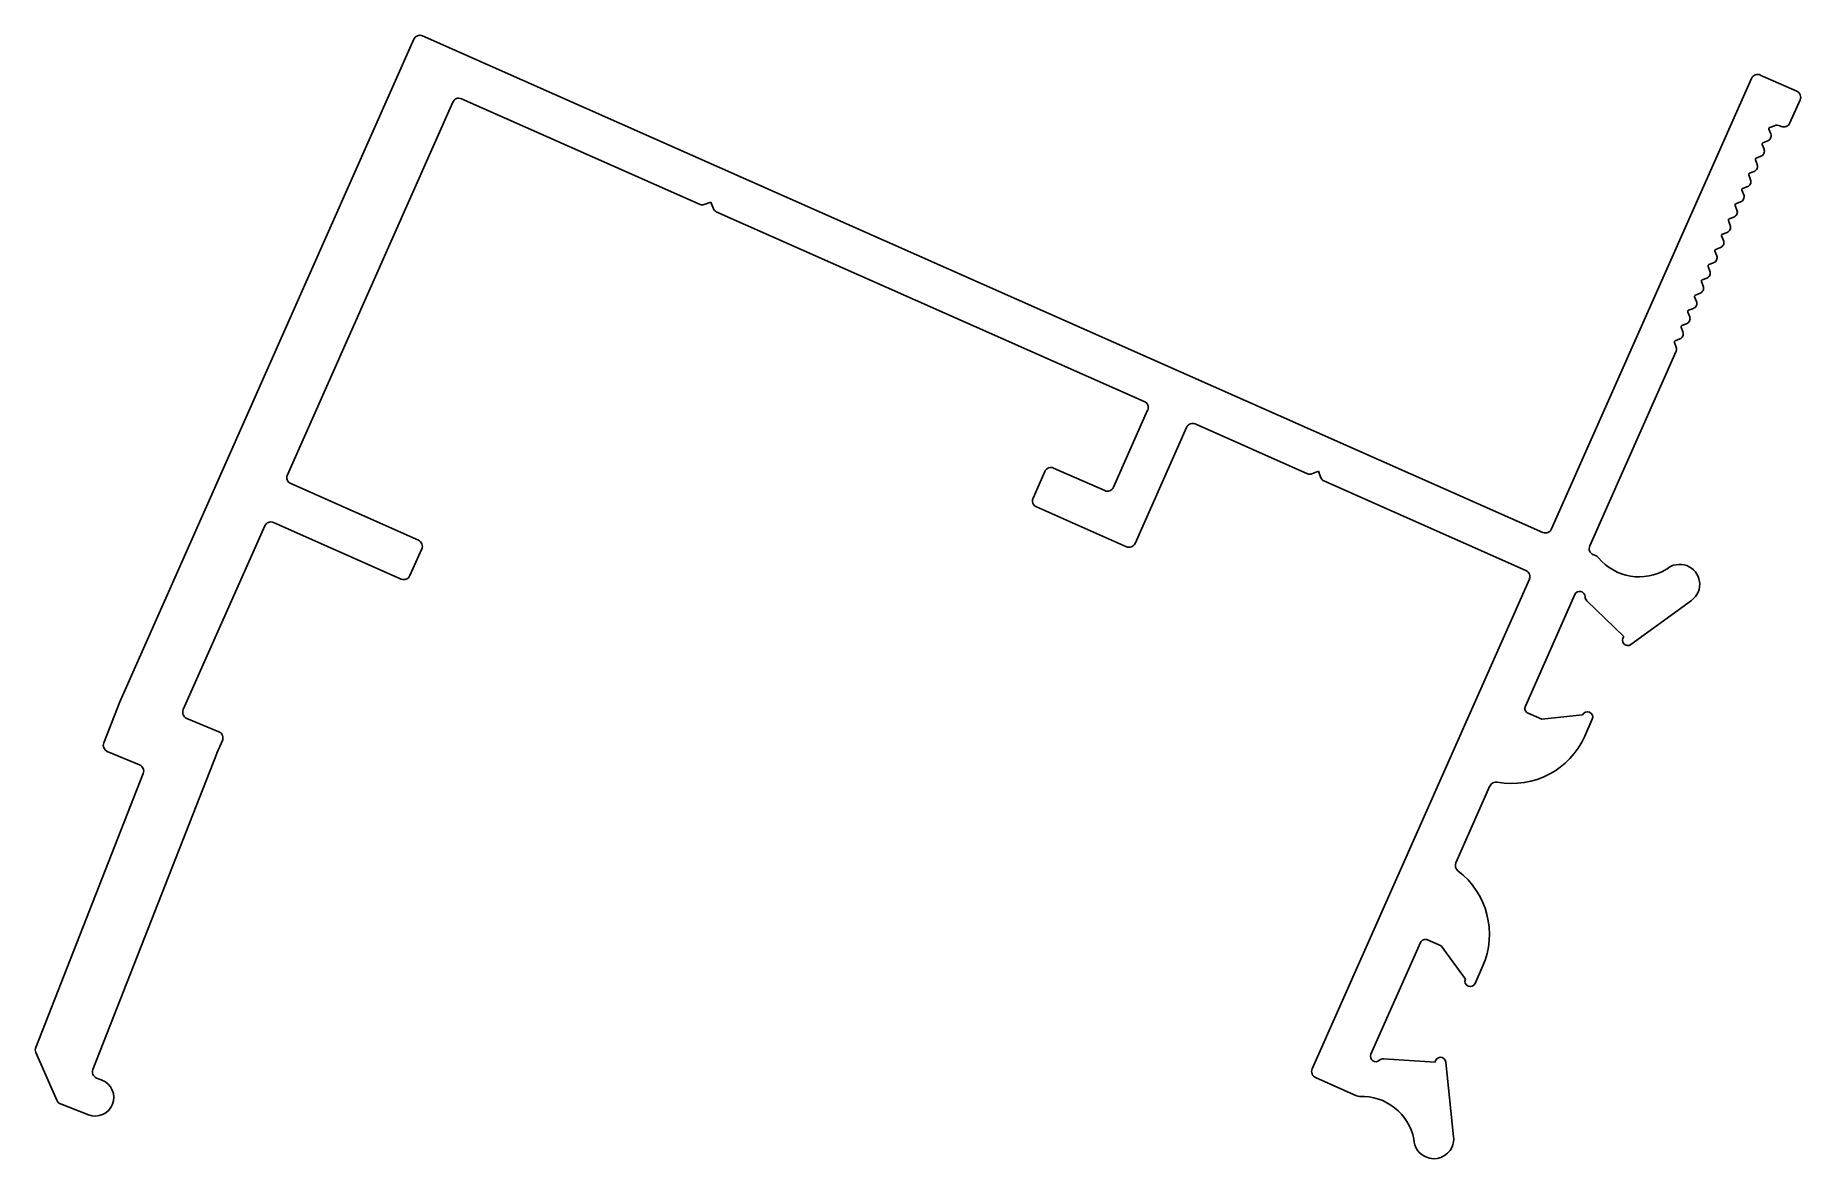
# Model space of a CAD drawing. Extents: x -34.7 to 31.7, y 0.5 to 42.8.
import ezdxf

# ---------------------------------------------------------------- set-up
doc = ezdxf.new("R2010")
doc.units = 0
doc.layers.add('SILL', color=7, linetype='CONTINUOUS')

msp = doc.modelspace()

# ---------------------------------------------------------------- linework, layer by layer
at = {"layer": 'SILL', "color": 7}
for p, q in [((-20.451, 42.625), (-31.504, 17.694)), ((22.023, 24.067), (-20.121, 42.752)), ((31.572, 40.671), (30.201, 41.279)), ((29.871, 41.152), (22.353, 24.194)), ((-25.203, 26.232), (-18.984, 40.257)), ((-18.655, 40.384), (-9.681, 36.406)), ((31.315, 39.473), (31.7, 40.341)), ((30.596, 39.059), (30.527, 39.236)), ((30.556, 39.301), (30.741, 39.372)), ((30.935, 39.368), (30.985, 39.346)), ((30.341, 38.486), (30.273, 38.663)), ((30.302, 38.728), (30.479, 38.796)), ((30.087, 37.913), (30.019, 38.09)), ((30.048, 38.155), (30.225, 38.223)), ((29.833, 37.34), (29.765, 37.517)), ((29.794, 37.582), (29.971, 37.65)), ((29.579, 36.766), (29.511, 36.944)), ((29.539, 37.008), (29.717, 37.077)), ((-9.526, 36.402), (-9.274, 36.499)), ((-9.274, 36.499), (-9.177, 36.248)), ((-9.07, 36.135), (7.03, 28.997)), ((29.031, 35.862), (29.209, 35.931)), ((29.325, 36.193), (29.257, 36.371)), ((29.285, 36.435), (29.463, 36.504)), ((28.817, 35.047), (28.748, 35.225)), ((28.777, 35.289), (28.955, 35.358)), ((29.071, 35.62), (29.003, 35.798)), ((28.563, 34.474), (28.494, 34.651)), ((28.523, 34.716), (28.7, 34.784)), ((28.309, 33.901), (28.24, 34.078)), ((28.269, 34.143), (28.446, 34.211)), ((28.055, 33.328), (27.986, 33.505)), ((28.015, 33.57), (28.192, 33.638)), ((27.8, 32.755), (27.732, 32.932)), ((27.761, 32.997), (27.938, 33.065)), ((27.253, 31.851), (27.43, 31.919)), ((27.546, 32.182), (27.478, 32.359)), ((27.507, 32.424), (27.684, 32.492)), ((27.038, 31.035), (26.97, 31.213)), ((26.998, 31.277), (27.176, 31.346)), ((27.292, 31.608), (27.224, 31.786)), ((23.788, 23.558), (27.034, 30.88)), ((7.157, 28.667), (5.87, 25.764)), ((6.685, 23.653), (8.62, 28.018)), ((8.95, 28.146), (13.173, 26.273)), ((-20.275, 23.773), (-25.076, 25.902)), ((3.291, 26.361), (2.845, 25.355)), ((5.541, 25.637), (3.621, 26.488)), ((13.329, 26.269), (13.58, 26.366)), ((13.58, 26.366), (13.677, 26.115)), ((13.784, 26.002), (21.386, 22.631)), ((2.972, 25.026), (6.355, 23.526)), ((-29.119, 17.398), (-26.054, 24.312)), ((-25.724, 24.439), (-20.923, 22.31)), ((-20.593, 22.438), (-20.148, 23.443)), ((24.024, 23.18), (23.915, 23.228)), ((21.514, 22.302), (13.345, 3.878)), ((21.364, 17.524), (23.229, 21.729)), ((23.674, 21.49), (25.072, 20.144)), ((25.333, 19.844), (27.615, 21.507)), ((-31.508, 17.684), (-32.112, 16.144)), ((-27.779, 16.562), (-28.987, 17.066)), ((21.978, 17.033), (21.466, 17.26)), ((23.516, 17.197), (21.978, 17.033)), ((23.601, 16.401), (23.882, 17.035)), ((-27.856, 15.757), (-27.647, 16.23)), ((-32.523, 3.855), (-27.86, 15.747)), ((-31.976, 15.822), (-30.763, 15.315)), ((-30.626, 14.993), (-34.668, 4.686)), ((18.752, 11.632), (20.034, 14.524)), ((17.686, 8.734), (18.198, 8.507)), ((15.557, 4.427), (17.422, 8.632)), ((18.198, 8.507), (19.109, 7.256)), ((19.475, 7.094), (19.756, 7.728)), ((-34.664, 4.492), (-33.879, 2.694)), ((17.969, 4.125), (16.033, 4.257)), ((18.667, 1.325), (18.367, 4.132)), ((-32.176, 3.451), (-32.382, 3.531)), ((13.472, 3.548), (15.016, 2.863)), ((-33.739, 2.559), (-32.688, 2.147))]:
    msp.add_line(p, q, dxfattribs=at)
for centre, radius, start, end in [((-20.222, 42.523), 0.25, 66.08884, 156.08893), ((30.1, 41.051), 0.25, 66.08884, 156.08893), ((31.471, 40.443), 0.25, 336.08884, 66.08893), ((-18.756, 40.156), 0.25, 66.08884, 156.08893), ((30.574, 39.254), 0.05, 111.08884, 201.08893), ((30.832, 39.135), 0.254, 66.08889, 111.08889), ((31.086, 39.574), 0.25, 246.08884, 336.08893), ((30.32, 38.681), 0.05, 111.08884, 201.08893), ((30.406, 38.986), 0.203, 291.08889, 336.08889), ((30.406, 38.986), 0.203, 336.08889, 21.08889), ((30.066, 38.108), 0.05, 111.08884, 201.08893), ((29.898, 37.84), 0.203, 336.08889, 21.08889), ((30.152, 38.413), 0.203, 291.08889, 336.08889), ((30.152, 38.413), 0.203, 336.08889, 21.08889), ((29.812, 37.535), 0.05, 111.08884, 201.08893), ((29.644, 37.266), 0.203, 336.08889, 21.08889), ((29.898, 37.84), 0.203, 291.08889, 336.08889), ((29.39, 36.693), 0.203, 291.08889, 336.08889), ((29.557, 36.962), 0.05, 111.08884, 201.08893), ((29.39, 36.693), 0.203, 336.08889, 21.08889), ((29.644, 37.266), 0.203, 291.08889, 336.08889), ((-9.599, 36.592), 0.203, 246.08889, 291.08889), ((-8.988, 36.321), 0.203, 201.08889, 246.08889), ((29.049, 35.816), 0.05, 111.08884, 201.08893), ((29.135, 36.12), 0.203, 291.08889, 336.08889), ((29.303, 36.389), 0.05, 111.08884, 201.08893), ((29.135, 36.12), 0.203, 336.08889, 21.08889), ((28.795, 35.243), 0.05, 111.08884, 201.08893), ((28.881, 35.547), 0.203, 291.08889, 336.08889), ((28.881, 35.547), 0.203, 336.08889, 21.08889), ((28.541, 34.669), 0.05, 111.08884, 201.08893), ((28.627, 34.974), 0.203, 291.08889, 336.08889), ((28.627, 34.974), 0.203, 336.08889, 21.08889), ((28.287, 34.096), 0.05, 111.08884, 201.08893), ((28.119, 33.828), 0.203, 336.08889, 21.08889), ((28.373, 34.401), 0.203, 291.08889, 336.08889), ((28.373, 34.401), 0.203, 336.08889, 21.08889), ((28.033, 33.523), 0.05, 111.08884, 201.08893), ((27.865, 33.255), 0.203, 336.08889, 21.08889), ((28.119, 33.828), 0.203, 291.08889, 336.08889), ((27.611, 32.682), 0.203, 291.08889, 336.08889), ((27.779, 32.95), 0.05, 111.08884, 201.08893), ((27.611, 32.682), 0.203, 336.08889, 21.08889), ((27.865, 33.255), 0.203, 291.08889, 336.08889), ((27.357, 32.108), 0.203, 291.08889, 336.08889), ((27.525, 32.377), 0.05, 111.08884, 201.08893), ((27.357, 32.108), 0.203, 336.08889, 21.08889), ((27.016, 31.231), 0.05, 111.08884, 201.08893), ((27.103, 31.535), 0.203, 291.08889, 336.08889), ((27.271, 31.804), 0.05, 111.08884, 201.08893), ((27.103, 31.535), 0.203, 336.08889, 21.08889), ((26.849, 30.962), 0.203, 336.08889, 21.08889), ((6.929, 28.768), 0.25, 336.08884, 66.08893), ((8.849, 27.917), 0.25, 66.08884, 156.08893), ((-24.974, 26.13), 0.25, 156.08889, 246.08893), ((3.519, 26.26), 0.25, 66.08884, 156.08893), ((13.256, 26.459), 0.203, 246.08889, 291.08889), ((13.867, 26.188), 0.203, 201.08889, 246.08889), ((3.074, 25.254), 0.25, 156.08884, 246.08893), ((5.642, 25.866), 0.25, 246.08884, 336.08893), ((-25.826, 24.21), 0.25, 66.08889, 156.08889), ((22.124, 24.295), 0.25, 246.08884, 336.08893), ((-20.376, 23.544), 0.25, 336.08884, 66.08893), ((6.456, 23.754), 0.25, 246.08884, 336.08893), ((24.016, 23.456), 0.25, 156.08884, 246.08893), ((21.285, 22.403), 0.25, 336.08884, 66.08893), ((23.921, 22.947), 0.254, 39.89186, 66.08889), ((25.65, 24.393), 2, 219.89186, 300.97643), ((27.173, 22.113), 0.75, 306.08887, 131.1139), ((-20.822, 22.539), 0.25, 246.08884, 336.08893), ((23.411, 21.648), 0.2, 358.43605, 156.08889), ((23.814, 21.637), 0.203, 178.43605, 226.08888), ((25.216, 20.006), 0.2, 136.08893, 306.0889), ((-31.275, 17.593), 0.25, 156.08889, 158.58889), ((-28.891, 17.297), 0.25, 156.08889, 247.34115), ((21.547, 17.443), 0.2, 156.08884, 246.08893), ((23.699, 17.116), 0.2, 336.08889, 156.08889), ((-31.88, 16.052), 0.25, 158.58889, 246.08889), ((-27.875, 16.331), 0.25, 336.08889, 67.34115), ((20.859, 17.617), 3, 259.43129, 336.08882), ((-31.88, 16.052), 0.25, 246.08889, 247.34115), ((-30.859, 15.085), 0.25, 338.58889, 67.34115), ((-27.628, 15.656), 0.25, 156.08889, 158.58889), ((20.263, 14.422), 0.25, 79.43139, 156.08892), ((18.98, 11.53), 0.25, 156.08885, 232.74639), ((17.013, 8.944), 3, 336.08894, 52.74648), ((17.605, 8.551), 0.2, 66.08884, 156.08893), ((19.292, 7.175), 0.2, 156.08889, 336.08889), ((-34.431, 4.594), 0.254, 158.58889, 203.58889), ((15.74, 4.346), 0.2, 156.08889, 313.74173), ((16.019, 4.054), 0.203, 86.0889, 133.74173), ((18.168, 4.111), 0.2, 6.08887, 176.08885), ((-32.29, 3.764), 0.25, 158.58884, 248.58893), ((-32.432, 2.799), 0.7, 338.58889, 68.58889), ((13.574, 3.776), 0.25, 156.08884, 246.08893), ((-33.646, 2.796), 0.254, 203.58889, 246.08889), ((15.119, 3.095), 0.254, 246.08889, 272.28594), ((15.209, 0.843), 2, 11.20136, 92.28594), ((-33.646, 2.796), 0.254, 246.08889, 248.58889), ((-32.432, 2.799), 0.7, 248.58889, 338.58889), ((17.921, 1.246), 0.75, 181.06384, 246.08889), ((17.921, 1.246), 0.75, 246.08889, 336.08889), ((17.921, 1.246), 0.75, 336.08889, 6.08887)]:
    msp.add_arc(centre, radius, start, end, dxfattribs=at)

doc.saveas('drawing.dxf')
